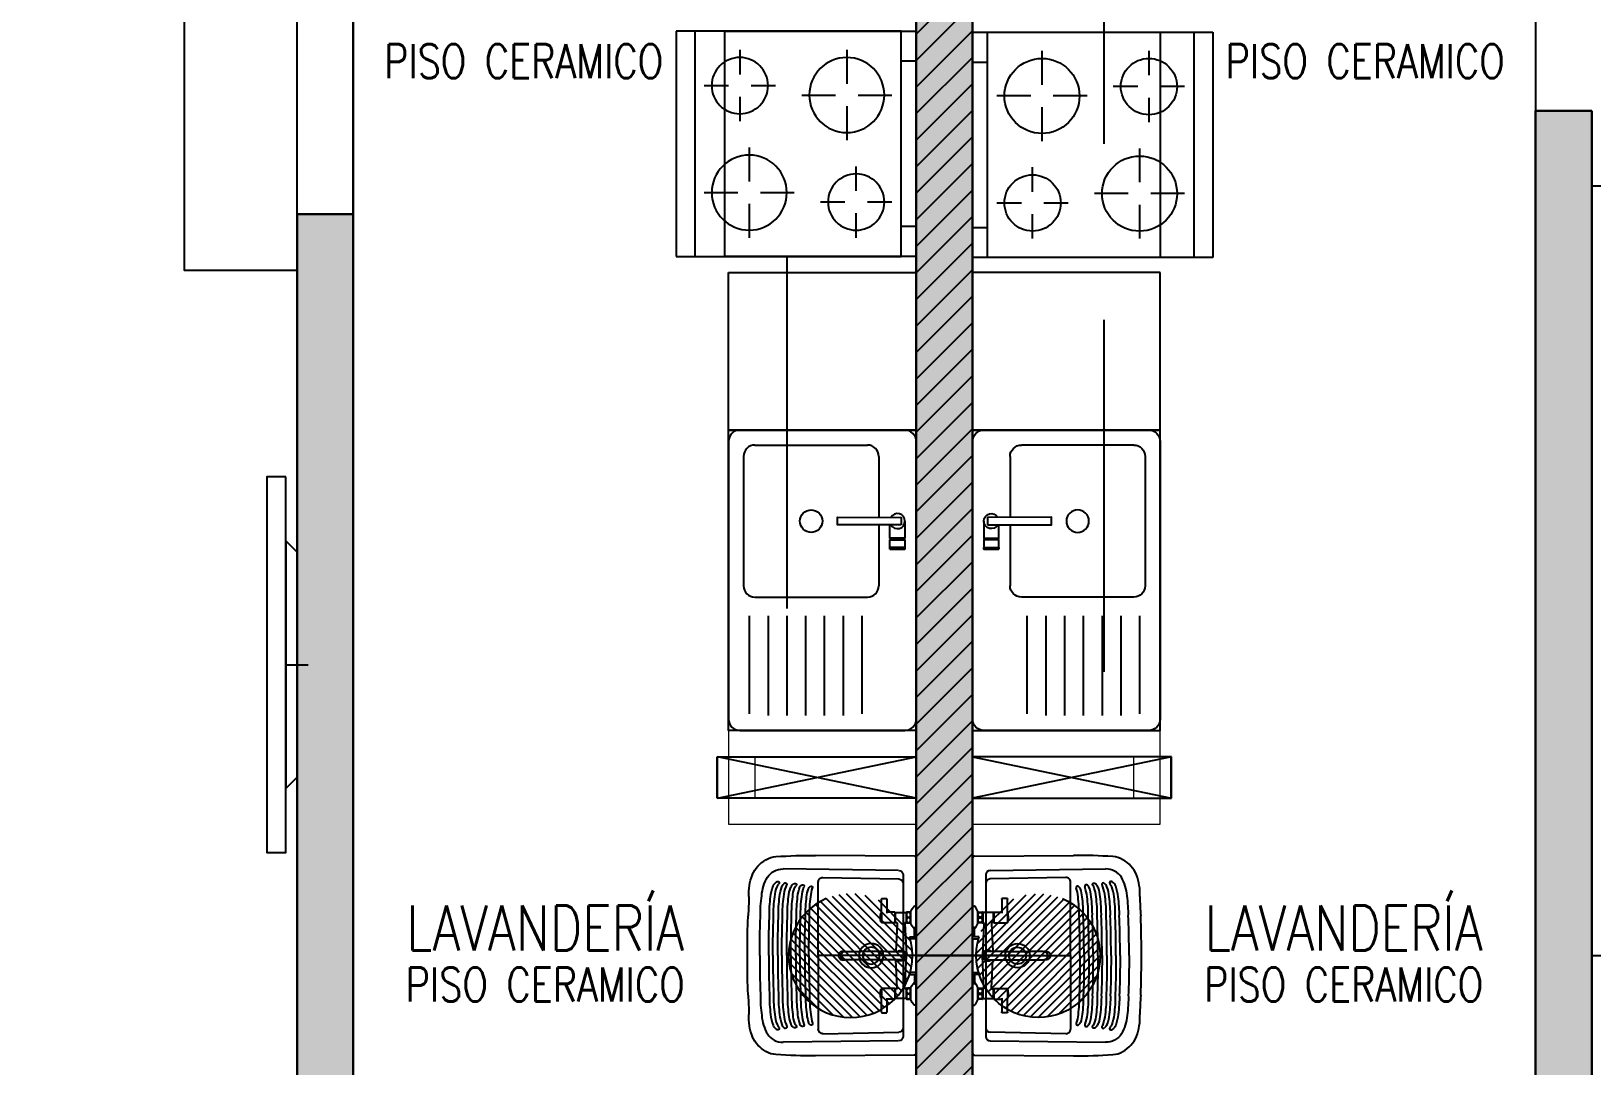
# Model space of a CAD drawing. Header units: millimetres. Extents: x 98 to 155, y -181 to 127.
# Drawn here: x 138.835 to 142.993, y 110.218 to 112.974 of the extents above; entities that cross this region are included whole.
import ezdxf
from ezdxf.enums import TextEntityAlignment as Align

# ---------------------------------------------------------------- set-up
doc = ezdxf.new("R2010")
doc.units = ezdxf.units.MM
doc.header["$LTSCALE"] = 15
doc.set_wipeout_variables(frame=1)
for name, pattern in [('DASHDOT', [1, 0.5, -0.25, 0, -0.25]), ('HIDDEN2', [0.1875, 0.125, -0.0625]), ('X-REF_DP_Arquitectura$0$HIDDEN', [0.375, 0.25, -0.125])]:
    doc.linetypes.add(name, pattern=pattern)
doc.layers.get('0').update_dxf_attribs({"color": 250})
for name, color, linetype, lineweight in [('A-01', 250, 'Continuous', 0), ('A-MURO ALTO', 250, 'Continuous', 20), ('A-MUROS', 252, 'Continuous', 30), ('A_20_Estructuras', 250, 'Continuous', 18)]:
    doc.layers.add(name, color=color, linetype=linetype, lineweight=lineweight)
for name, color, linetype in [('A-HATCH', 250, 'Continuous'), ('A-MOBILIARIO', 250, 'Continuous'), ('A-MURO BAJO', 250, 'Continuous'), ('A-PROYECCIONES INT.', 250, 'HIDDEN2'), ('A-TEXTO-ACABADO PISO', 250, 'Continuous'), ('A_30_Equipamiento', 250, 'Continuous'), ('A_50_TextoAmbiente', 252, 'Continuous'), ('A_50_Vigas', 250, 'X-REF_DP_Arquitectura$0$HIDDEN'), ('A_60_HatchEstructuras', 250, 'Continuous'), ('MURO CF 60', 250, 'Continuous')]:
    doc.layers.add(name, color=color, linetype=linetype)
doc.styles.add('ROMANS', font='romans.shx', dxfattribs={"width": 0.8})

# ---------------------------------------------------------------- blocks, each defined once
blk = doc.blocks.new('ESTRUC_P1')
at = {"layer": 'A_60_HatchEstructuras'}
h = blk.add_hatch(color=256, dxfattribs=at)
h.dxf.hatch_style = 1
h.paths.add_polyline_path([(38.35, -8.6), (40, -8.6), (40, -7.9), (39.85, -7.9), (39.85, -8.4), (38.35, -8.4), (38.35, -7.525), (36.55, -7.525), (36.55, -8.475), (36.7, -8.475), (36.7, -7.725), (38.2, -7.725), (38.2, -13.79), (38.35, -13.79)])
h.paths.add_polyline_path([(36.7, -10.625), (36.55, -10.625), (36.55, -13.85), (36.85, -13.85), (36.85, -13.7), (36.7, -13.7)])
h.paths.add_polyline_path([(40, -10.35), (39.85, -10.35), (39.85, -13.7), (39.7, -13.7), (39.7, -13.85), (40, -13.85)])
at = {"elevation": 0}
for points in [[(37.67, -12.18), (38.2, -12.07)], [(38.2, -12.18), (37.67, -12.07)], [(38.35, -12.07), (38.88, -12.18)], [(38.88, -12.07), (38.35, -12.18)]]:
    blk.add_lwpolyline(points, dxfattribs=at)
at = {"layer": 'A_20_Estructuras'}
for points in [[(38.35, -8.6), (40, -8.6), (40, -7.9), (39.85, -7.9), (39.85, -8.4), (38.35, -8.4), (38.35, -7.525), (36.55, -7.525), (36.55, -8.475), (36.7, -8.475), (36.7, -7.725), (38.2, -7.725), (38.2, -13.79), (38.35, -13.79)], [(40, -10.35), (39.85, -10.35), (39.85, -13.7), (39.7, -13.7), (39.7, -13.85), (40, -13.85)], [(36.7, -10.625), (36.55, -10.625), (36.55, -13.85), (36.85, -13.85), (36.85, -13.7), (36.7, -13.7)]]:
    blk.add_lwpolyline(points, close=True, dxfattribs=at)
at = {"layer": 'A_50_Vigas'}
for points in [[(36.55, -10.625), (36.55, -8.475)], [(36.7, -10.625), (36.7, -8.475)]]:
    blk.add_lwpolyline(points, dxfattribs=at)
at = {"layer": 'A_50_Vigas', "elevation": 0}
for points in [[(38.1995, -12.18), (37.6695, -12.18), (37.6694, -12.07), (38.1994, -12.07)], [(38.2, -12.18), (37.67, -12.18), (37.67, -12.07), (38.2, -12.07)], [(38.3494, -12.18), (38.8794, -12.18), (38.8795, -12.07), (38.3495, -12.07)], [(38.35, -12.18), (38.88, -12.18), (38.88, -12.07), (38.35, -12.07)]]:
    blk.add_lwpolyline(points, dxfattribs=at)
blk = doc.blocks.new('A$C33FC7C8B')
at = {"ltscale": 0.5}
for p, q in [((0.08, 0.64, -0.0001), (0.52, 0.64, 0.0001)), ((0.08, 0.64, -0.0001), (0.08, 0.6, -0.0001)), ((0.52, 0.64, 0.0001), (0.52, 0.6, 0.0001)), ((0, 0, -0.0001), (0, 0.6, -0.0001)), ((0, 0.6, -0.0001), (0.6, 0.6, 0.0001)), ((0.6, 0.6, 0.0001), (0.6, 0, 0.0001)), ((0.145, 0.575, -0.0001), (0.145, 0.51, -0.0001)), ((0.43, 0.485, 0.0001), (0.43, 0.575, 0.0001)), ((0.05, 0.48, -0.0001), (0.115, 0.48, -0.0001)), ((0.175, 0.48, -0.0001), (0.24, 0.48, 0)), ((0.145, 0.45, -0.0001), (0.145, 0.385, -0.0001)), ((0.4, 0.455, 0), (0.31, 0.455, 0)), ((0.43, 0.335, 0.0001), (0.43, 0.425, 0.0001)), ((0.55, 0.455, 0.0001), (0.46, 0.455, 0.0001)), ((0.17, 0.225, -0.0001), (0.17, 0.315, -0.0001)), ((0.455, 0.2, 0.0001), (0.455, 0.265, 0.0001)), ((0.14, 0.195, -0.0001), (0.05, 0.195, -0.0001)), ((0.29, 0.195, 0), (0.2, 0.195, 0)), ((0.425, 0.17, 0.0001), (0.36, 0.17, 0)), ((0.55, 0.17, 0.0001), (0.485, 0.17, 0.0001)), ((0.17, 0.075, -0.0001), (0.17, 0.165, -0.0001)), ((0.455, 0.075, 0.0001), (0.455, 0.14, 0.0001)), ((0.6, 0.05, 0.0001), (0, 0.05, -0.0001)), ((0.6, 0, 0.0001), (0, 0, -0.0001))]:
    blk.add_line(p, q, dxfattribs=at)
for centre, radius in [((0.145, 0.48), 0.075), ((0.43, 0.455), 0.1), ((0.17, 0.195), 0.1), ((0.455, 0.17), 0.075)]:
    blk.add_circle(centre, radius, dxfattribs=at)
blk = doc.blocks.new('*U91')
blk.add_wipeout([(0, 0), (0, -0.0202), (0.17, -0.0202), (0.17, 0)])
blk.add_lwpolyline([(0, 0), (0.17, 0), (0.17, -0.0202), (0, -0.0202)], close=True)
blk = doc.blocks.new('LAV-COC_01')
for p, q in [((0.4, 0.8121, 0), (-0.04, 0.8121, 0)), ((-0.07, 0.0421, 0), (-0.07, 0.7821, 0)), ((0.225, 0.5071, 0), (0.225, 0.7721, 0)), ((0.275, 0.5071, 0), (0.275, 0.7721, 0)), ((0.325, 0.5071, 0), (0.325, 0.7721, 0)), ((0.375, 0.507, 0), (0.375, 0.768, 0)), ((0.43, 0.0421, 0), (0.43, 0.7821, 0)), ((0.03, 0.0821, 0), (0.03, 0.4271, 0)), ((0.36, 0.4571, 0), (0.06, 0.4571, 0)), ((0.39, 0.0821, 0), (0.39, 0.4271, 0)), ((0.36, 0.0521, 0), (0.06, 0.0521, 0)), ((-0.04, 0.0121, 0), (0.4, 0.0121, 0))]:
    blk.add_line(p, q)
at = {"extrusion": (-8.98137e-08, -2.25601e-18, 1)}
for p, q in [((0.075, 0.507, 0), (0.075, 0.768, 0)), ((0.125, 0.5071, 0), (0.125, 0.7721, 0)), ((0.175, 0.5071, 0), (0.175, 0.7721, 0))]:
    blk.add_line(p, q, dxfattribs=at)
at = {"extrusion": (-4.49068e-08, 3.60285e-08, 1), "elevation": 0}
for points in [[(0, 0.3296), (0, 0.3046), (-0.04, 0.3046), (-0.04, 0.3296)], [(0, 0.3296), (-0.04, 0.3296), (-0.04, 0.3246), (0, 0.3246)]]:
    blk.add_lwpolyline(points, close=True, dxfattribs=at)
blk.add_lwpolyline([(-0.04, 0.2546), (-0.04, 0.2996), (0, 0.2996), (0, 0.2646)], dxfattribs=at)
at = {"extrusion": (-4.49068e-08, 3.60285e-08, 1)}
blk.add_arc((-0.02, 0.2546, 0), 0.02, 29.9997, 329.9997, dxfattribs=at)
for centre, start_param, end_param in [((-0.04, 0.7821, 0), -0.785398, 0.785398), ((0.4, 0.7821, 0), -2.356194, -0.785398), ((0.06, 0.4271, 0), -0.785398, 0.785398), ((0.36, 0.4271, 0), -2.356194, -0.785398), ((-0.04, 0.0421, 0), 0.785398, 2.356194), ((0.06, 0.0821, 0), 0.785398, 2.356194), ((0.36, 0.0821, 0), 2.356194, 3.926991), ((0.4, 0.0421, 0), 2.356194, 3.926991)]:
    blk.add_ellipse(centre, major_axis=(-0.0212, 0.0212), ratio=1, start_param=start_param, end_param=end_param)
blk.add_ellipse((0.21, 0.2546, 0), major_axis=(-0.0212, 0.0212), ratio=1)
at = {"layer": 'A-01', "extrusion": (-4.49068e-08, 3.60285e-08, 1), "elevation": 0}
for points in [[(-0.0375, 0.2996), (-0.0375, 0.3046)], [(-0.02, 0.2996), (-0.02, 0.3046)], [(-0.0025, 0.2996), (-0.0025, 0.3046)]]:
    blk.add_lwpolyline(points, dxfattribs=at)
at = {"extrusion": (-4.49068e-08, 3.60285e-08, 1), "rotation": 359.9380941588614}
blk.add_blockref('*U91', (-0.03, 0.2648, 0), dxfattribs=at)
blk = doc.blocks.new('MEZCLADORA-P')
at = {"linetype": 'DASHDOT', "ltscale": 0.07}
blk.add_line((0, 0.2633), (0, -0.2869), dxfattribs=at)
for p, q in [((-0.1318, 0), (-0.0713, 0)), ((-0.0713, 0), (-0.0713, -0.0048)), ((0.0714, 0), (0.1319, 0)), ((0.1319, 0), (0.1319, -0.0048)), ((-0.1318, 0), (-0.1318, -0.0048)), ((-0.1178, -0.0145), (-0.0853, -0.0145)), ((-0.0875, -0.0265), (-0.1157, -0.0265)), ((-0.1141, -0.0265), (-0.1146, -0.027)), ((-0.0886, -0.027), (-0.1146, -0.027)), ((-0.1146, -0.027), (-0.1146, -0.056)), ((-0.0891, -0.0265), (-0.0886, -0.027)), ((-0.0886, -0.027), (-0.0886, -0.0285)), ((-0.0865, -0.0305), (-0.0015, -0.0262)), ((-0.011, -0.0405), (-0.011, -0.0805)), ((0.086, -0.0304), (0.0015, -0.0262)), ((0.011, -0.0805), (0.011, -0.0405)), ((0.0714, 0), (0.0714, -0.0048)), ((0.0854, -0.0145), (0.1179, -0.0145)), ((0.1157, -0.0265), (0.0875, -0.0265)), ((0.0886, -0.0265), (0.0881, -0.027)), ((0.1151, -0.027), (0.0881, -0.027)), ((0.0881, -0.0285), (0.0881, -0.027)), ((0.0926, -0.0379), (0.0926, -0.0379)), ((0.1146, -0.0265), (0.1151, -0.027)), ((0.1151, -0.056), (0.1151, -0.027)), ((-0.1526, -0.078), (-0.1501, -0.078)), ((-0.1526, -0.093), (-0.1526, -0.078)), ((-0.1242, -0.078), (-0.1501, -0.078)), ((-0.1129, -0.078), (-0.1242, -0.078)), ((-0.0876, -0.057), (-0.1156, -0.057)), ((-0.1156, -0.057), (-0.1156, -0.078)), ((-0.1146, -0.056), (-0.0886, -0.056)), ((-0.1141, -0.0565), (-0.1146, -0.056)), ((-0.0891, -0.0565), (-0.1141, -0.0565)), ((-0.0891, -0.0565), (-0.0886, -0.056)), ((-0.0886, -0.0525), (-0.0886, -0.056)), ((-0.0876, -0.057), (-0.0876, -0.093)), ((-0.0865, -0.0505), (-0.011, -0.0543)), ((-0.011, -0.0805), (-0.011, -0.1514)), ((0.086, -0.0506), (0.011, -0.0543)), ((0.011, -0.0805), (0.011, -0.1514)), ((0.1156, -0.057), (0.0876, -0.057)), ((0.0876, -0.057), (0.0876, -0.093)), ((0.0881, -0.056), (0.0881, -0.0525)), ((0.0881, -0.056), (0.1151, -0.056)), ((0.0886, -0.0565), (0.0881, -0.056)), ((0.1146, -0.0565), (0.0886, -0.0565)), ((0.0896, -0.0565), (0.0896, -0.057)), ((0.1242, -0.078), (0.1129, -0.078)), ((0.1136, -0.0565), (0.1136, -0.057)), ((0.1146, -0.0565), (0.1151, -0.056)), ((0.1156, -0.057), (0.1156, -0.078)), ((0.1501, -0.078), (0.1242, -0.078)), ((0.1501, -0.078), (0.1526, -0.078)), ((0.1526, -0.093), (0.1526, -0.078)), ((-0.1501, -0.093), (-0.1526, -0.093)), ((-0.1501, -0.093), (-0.1242, -0.093)), ((-0.1242, -0.093), (-0.1129, -0.093)), ((-0.1137, -0.093), (-0.1137, -0.0932)), ((-0.0876, -0.093), (-0.1129, -0.093)), ((-0.1031, -0.0954), (-0.1001, -0.0954)), ((-0.0895, -0.093), (-0.0895, -0.0932)), ((0.1129, -0.093), (0.0876, -0.093)), ((0.0895, -0.093), (0.0895, -0.0932)), ((0.1001, -0.0954), (0.1031, -0.0954)), ((0.1129, -0.093), (0.1242, -0.093)), ((0.1137, -0.093), (0.1137, -0.0932)), ((0.1242, -0.093), (0.1501, -0.093)), ((0.1526, -0.093), (0.1501, -0.093)), ((-0.011, -0.1514), (-0.011, -0.1885)), ((0.011, -0.1885), (0.011, -0.1514)), ((-0.011, -0.1885), (-0.011, -0.1905)), ((-0.011, -0.1969), (-0.011, -0.1905)), ((0.011, -0.1885), (0.011, -0.1905)), ((0.011, -0.1969), (0.011, -0.1905))]:
    blk.add_line(p, q)
for centre, radius, start, end in [((-0.1303, -0.0048), 0.0015, 180, 228.4626), ((-0.0982, 0.0315), 0.05, 228.4626, 246.8453), ((-0.1083, -0.0205), 0.0095, 140.8333, 144.6655), ((-0.1083, -0.0205), 0.0095, 215.3345, 219.1667), ((-0.0948, -0.0205), 0.0095, 35.3345, 39.1667), ((-0.0948, -0.0205), 0.0095, 320.8333, 324.6655), ((-0.105, 0.0315), 0.05, 293.1547, 311.5374), ((-0.0728, -0.0048), 0.0015, 311.5374, 0), ((0, -0.0405), 0.0143, 320.0451, 219.9549), ((0, -0.0405), 0.0143, 320.5275, 219.4725), ((0, -0.0405), 0.014, 321.7868, 218.2132), ((0, -0.0405), 0.011, 0, 180), ((0.0729, -0.0048), 0.0015, 180, 228.4626), ((0.105, 0.0315), 0.05, 228.4626, 246.8453), ((0.0949, -0.0205), 0.0095, 140.8333, 144.6655), ((0.0949, -0.0205), 0.0095, 215.3345, 219.1667), ((0.1084, -0.0205), 0.0095, 35.3345, 39.1667), ((0.1084, -0.0205), 0.0095, 320.8333, 324.6655), ((0.0982, 0.0315), 0.05, 293.1547, 311.5374), ((0.1304, -0.0048), 0.0015, 311.5374, 0), ((-0.1127, -0.0932), 0.001, 180, 255.7593), ((-0.1031, -0.0554), 0.04, 255.7593, 270), ((-0.1001, -0.0554), 0.04, 270, 284.2407), ((-0.0905, -0.0932), 0.001, 284.2407, 0), ((0.0905, -0.0932), 0.001, 180, 255.7593), ((0.1001, -0.0554), 0.04, 255.7593, 270), ((0.1031, -0.0554), 0.04, 270, 284.2407), ((0.1127, -0.0932), 0.001, 284.2407, 0)]:
    blk.add_arc(centre, radius, start, end)
for centre, major_axis, ratio, start_param, end_param in [((-0.0016, -0.0243), (0.00195, 0.00019), 0.977728, 4.694416, 4.711947), ((0.0016, -0.0243), (0.00197, -0.00016), 0.989596, 4.695691, 4.715329), ((0, -0.1905), (-0.011, 0), 0.927184, 0, 3.141593), ((0, -0.1905), (0.011, 0), 0.927184, 3.141593, 6.283185)]:
    blk.add_ellipse(centre, major_axis=major_axis, ratio=ratio, start_param=start_param, end_param=end_param)
for points, knots in [([(-0.1161, -0.026), (-0.1161, -0.026), (-0.1161, -0.0259), (-0.1161, -0.0257), (-0.1161, -0.0255), (-0.1161, -0.0251), (-0.1161, -0.0248), (-0.1161, -0.0244), (-0.1161, -0.0242), (-0.1161, -0.0237), (-0.1161, -0.0234), (-0.1161, -0.0228), (-0.1161, -0.0223), (-0.1161, -0.0214), (-0.1161, -0.0209), (-0.1161, -0.0201), (-0.1161, -0.0196), (-0.1161, -0.0187), (-0.1161, -0.0182), (-0.1161, -0.0176), (-0.1161, -0.0173), (-0.1161, -0.0168), (-0.1161, -0.0166), (-0.1161, -0.0162), (-0.1161, -0.0159), (-0.1161, -0.0155), (-0.1161, -0.0153), (-0.1161, -0.0151), (-0.1161, -0.015), (-0.1161, -0.015)], [1.912506, 1.912506, 1.912506, 1.912506, 2.09167, 2.09167, 2.270834, 2.270834, 2.409757, 2.409757, 2.503909, 2.503909, 2.59806, 2.59806, 2.741232, 2.741232, 2.868759, 2.868759, 2.996286, 2.996286, 3.139457, 3.139457, 3.233609, 3.233609, 3.32776, 3.32776, 3.466683, 3.466683, 3.645847, 3.645847, 3.825012, 3.825012, 3.825012, 3.825012]), ([(-0.1088, -0.026), (-0.1083, -0.026), (-0.1078, -0.0259), (-0.1067, -0.0257), (-0.1061, -0.0255), (-0.1053, -0.0251), (-0.1049, -0.0248), (-0.1043, -0.0244), (-0.1041, -0.0242), (-0.1036, -0.0237), (-0.1034, -0.0234), (-0.103, -0.0228), (-0.1028, -0.0223), (-0.1026, -0.0214), (-0.1025, -0.0209), (-0.1025, -0.0201), (-0.1026, -0.0196), (-0.1028, -0.0187), (-0.103, -0.0182), (-0.1034, -0.0176), (-0.1036, -0.0173), (-0.1041, -0.0168), (-0.1043, -0.0166), (-0.1049, -0.0162), (-0.1053, -0.0159), (-0.1061, -0.0155), (-0.1067, -0.0153), (-0.1078, -0.0151), (-0.1083, -0.015), (-0.1088, -0.015), (-0.1094, -0.015), (-0.1099, -0.0151), (-0.111, -0.0153), (-0.1116, -0.0155), (-0.1124, -0.0159), (-0.1128, -0.0162), (-0.1134, -0.0166), (-0.1136, -0.0168), (-0.1141, -0.0173), (-0.1143, -0.0176), (-0.1147, -0.0182), (-0.1149, -0.0187), (-0.1151, -0.0196), (-0.1152, -0.0201), (-0.1152, -0.0209), (-0.1151, -0.0214), (-0.1149, -0.0223), (-0.1147, -0.0228), (-0.1143, -0.0234), (-0.1141, -0.0237), (-0.1136, -0.0242), (-0.1134, -0.0244), (-0.1128, -0.0248), (-0.1124, -0.0251), (-0.1116, -0.0255), (-0.111, -0.0257), (-0.1099, -0.0259), (-0.1094, -0.026), (-0.1088, -0.026)], [1.912506, 1.912506, 1.912506, 1.912506, 2.09167, 2.09167, 2.270834, 2.270834, 2.409757, 2.409757, 2.503909, 2.503909, 2.59806, 2.59806, 2.741232, 2.741232, 2.868759, 2.868759, 2.996286, 2.996286, 3.139457, 3.139457, 3.233609, 3.233609, 3.32776, 3.32776, 3.466683, 3.466683, 3.645847, 3.645847, 3.825012, 3.825012, 3.825012, 4.004176, 4.004176, 4.18334, 4.18334, 4.322263, 4.322263, 4.416415, 4.416415, 4.510566, 4.510566, 4.653737, 4.653737, 4.781264, 4.781264, 4.908792, 4.908792, 5.051963, 5.051963, 5.146114, 5.146114, 5.240266, 5.240266, 5.379189, 5.379189, 5.558353, 5.558353, 5.737517, 5.737517, 5.737517, 5.737517]), ([(-0.0944, -0.026), (-0.0938, -0.026), (-0.0933, -0.0259), (-0.0922, -0.0257), (-0.0916, -0.0255), (-0.0908, -0.0251), (-0.0904, -0.0248), (-0.0898, -0.0244), (-0.0896, -0.0242), (-0.0891, -0.0237), (-0.0889, -0.0234), (-0.0885, -0.0228), (-0.0883, -0.0223), (-0.0881, -0.0214), (-0.088, -0.0209), (-0.088, -0.0201), (-0.0881, -0.0196), (-0.0883, -0.0187), (-0.0885, -0.0182), (-0.0889, -0.0176), (-0.0891, -0.0173), (-0.0896, -0.0168), (-0.0898, -0.0166), (-0.0904, -0.0162), (-0.0908, -0.0159), (-0.0916, -0.0155), (-0.0922, -0.0153), (-0.0933, -0.0151), (-0.0938, -0.015), (-0.0944, -0.015), (-0.0949, -0.015), (-0.0954, -0.0151), (-0.0965, -0.0153), (-0.0971, -0.0155), (-0.0979, -0.0159), (-0.0983, -0.0162), (-0.0989, -0.0166), (-0.0991, -0.0168), (-0.0996, -0.0173), (-0.0998, -0.0176), (-0.1002, -0.0182), (-0.1004, -0.0187), (-0.1006, -0.0196), (-0.1007, -0.0201), (-0.1007, -0.0209), (-0.1006, -0.0214), (-0.1004, -0.0223), (-0.1002, -0.0228), (-0.0998, -0.0234), (-0.0996, -0.0237), (-0.0991, -0.0242), (-0.0989, -0.0244), (-0.0983, -0.0248), (-0.0979, -0.0251), (-0.0971, -0.0255), (-0.0965, -0.0257), (-0.0954, -0.0259), (-0.0949, -0.026), (-0.0944, -0.026)], [-1.912506, -1.912506, -1.912506, -1.912506, -1.733342, -1.733342, -1.554177, -1.554177, -1.415254, -1.415254, -1.321103, -1.321103, -1.226951, -1.226951, -1.08378, -1.08378, -0.956253, -0.956253, -0.828726, -0.828726, -0.685555, -0.685555, -0.591403, -0.591403, -0.497251, -0.497251, -0.358328, -0.358328, -0.179164, -0.179164, 0, 0, 0, 0.179164, 0.179164, 0.358328, 0.358328, 0.497251, 0.497251, 0.591403, 0.591403, 0.685555, 0.685555, 0.828726, 0.828726, 0.956253, 0.956253, 1.08378, 1.08378, 1.226951, 1.226951, 1.321103, 1.321103, 1.415254, 1.415254, 1.554177, 1.554177, 1.733342, 1.733342, 1.912506, 1.912506, 1.912506, 1.912506]), ([(-0.0886, -0.0285), (-0.0886, -0.0287), (-0.0886, -0.0289), (-0.0884, -0.0293), (-0.0883, -0.0295), (-0.0881, -0.0299), (-0.0879, -0.03), (-0.0876, -0.0303), (-0.0874, -0.0303), (-0.0869, -0.0305), (-0.0867, -0.0305), (-0.0865, -0.0305)], [0.0014961, 0.0014961, 0.0014961, 0.0014961, 0.0628341, 0.0628341, 0.1278738, 0.1278738, 0.192655, 0.192655, 0.2586819, 0.2586819, 0.3211409, 0.3211409, 0.3211409, 0.3211409]), ([(-0.0871, -0.015), (-0.0871, -0.015), (-0.0871, -0.0151), (-0.0871, -0.0153), (-0.0871, -0.0155), (-0.0871, -0.0159), (-0.0871, -0.0162), (-0.0871, -0.0166), (-0.0871, -0.0168), (-0.0871, -0.0173), (-0.0871, -0.0176), (-0.0871, -0.0182), (-0.0871, -0.0187), (-0.0871, -0.0196), (-0.0871, -0.0201), (-0.0871, -0.0209), (-0.0871, -0.0214), (-0.0871, -0.0223), (-0.0871, -0.0228), (-0.0871, -0.0234), (-0.0871, -0.0237), (-0.0871, -0.0242), (-0.0871, -0.0244), (-0.0871, -0.0248), (-0.0871, -0.0251), (-0.0871, -0.0255), (-0.0871, -0.0257), (-0.0871, -0.0259), (-0.0871, -0.026), (-0.0871, -0.026)], [0, 0, 0, 0, 0.179164, 0.179164, 0.358328, 0.358328, 0.497251, 0.497251, 0.591403, 0.591403, 0.685555, 0.685555, 0.828726, 0.828726, 0.956253, 0.956253, 1.08378, 1.08378, 1.226951, 1.226951, 1.321103, 1.321103, 1.415254, 1.415254, 1.554177, 1.554177, 1.733342, 1.733342, 1.912506, 1.912506, 1.912506, 1.912506]), ([(0.0014, -0.0262), (0.0014, -0.0262), (0.0014, -0.0262), (0.0015, -0.0262), (0.0015, -0.0262), (0.0015, -0.0262)], [0, 0, 0, 0, 0.003858876, 0.003858876, 0.005459734, 0.005459734, 0.005459734, 0.005459734]), ([(0.086, -0.0305), (0.0862, -0.0305), (0.0864, -0.0304), (0.0869, -0.0303), (0.0871, -0.0302), (0.0874, -0.03), (0.0876, -0.0298), (0.0878, -0.0295), (0.0879, -0.0293), (0.0881, -0.0289), (0.0881, -0.0287), (0.0881, -0.0285)], [0.0009309, 0.0009309, 0.0009309, 0.0009309, 0.0631461, 0.0631461, 0.1284888, 0.1284888, 0.1937028, 0.1937028, 0.260157, 0.260157, 0.3196739, 0.3196739, 0.3196739, 0.3196739]), ([(0.0871, -0.026), (0.0871, -0.026), (0.0871, -0.0259), (0.0871, -0.0257), (0.0871, -0.0255), (0.0871, -0.0251), (0.0871, -0.0248), (0.0871, -0.0244), (0.0871, -0.0242), (0.0871, -0.0237), (0.0871, -0.0234), (0.0871, -0.0228), (0.0871, -0.0223), (0.0871, -0.0214), (0.0871, -0.0209), (0.0871, -0.0201), (0.0871, -0.0196), (0.0871, -0.0187), (0.0871, -0.0182), (0.0871, -0.0176), (0.0871, -0.0173), (0.0871, -0.0168), (0.0871, -0.0166), (0.0871, -0.0162), (0.0871, -0.0159), (0.0871, -0.0155), (0.0871, -0.0153), (0.0871, -0.0151), (0.0871, -0.015), (0.0871, -0.015)], [1.912506, 1.912506, 1.912506, 1.912506, 2.09167, 2.09167, 2.270834, 2.270834, 2.409757, 2.409757, 2.503909, 2.503909, 2.59806, 2.59806, 2.741232, 2.741232, 2.868759, 2.868759, 2.996286, 2.996286, 3.139457, 3.139457, 3.233609, 3.233609, 3.32776, 3.32776, 3.466683, 3.466683, 3.645847, 3.645847, 3.825012, 3.825012, 3.825012, 3.825012]), ([(0.0944, -0.026), (0.0949, -0.026), (0.0954, -0.0259), (0.0965, -0.0257), (0.0971, -0.0255), (0.0979, -0.0251), (0.0983, -0.0248), (0.0989, -0.0244), (0.0991, -0.0242), (0.0996, -0.0237), (0.0998, -0.0234), (0.1002, -0.0228), (0.1004, -0.0223), (0.1006, -0.0214), (0.1007, -0.0209), (0.1007, -0.0201), (0.1006, -0.0196), (0.1004, -0.0187), (0.1002, -0.0182), (0.0998, -0.0176), (0.0996, -0.0173), (0.0991, -0.0168), (0.0989, -0.0166), (0.0983, -0.0162), (0.0979, -0.0159), (0.0971, -0.0155), (0.0965, -0.0153), (0.0954, -0.0151), (0.0949, -0.015), (0.0944, -0.015), (0.0938, -0.015), (0.0933, -0.0151), (0.0922, -0.0153), (0.0916, -0.0155), (0.0908, -0.0159), (0.0904, -0.0162), (0.0898, -0.0166), (0.0896, -0.0168), (0.0891, -0.0173), (0.0889, -0.0176), (0.0885, -0.0182), (0.0883, -0.0187), (0.0881, -0.0196), (0.088, -0.0201), (0.088, -0.0209), (0.0881, -0.0214), (0.0883, -0.0223), (0.0885, -0.0228), (0.0889, -0.0234), (0.0891, -0.0237), (0.0896, -0.0242), (0.0898, -0.0244), (0.0904, -0.0248), (0.0908, -0.0251), (0.0916, -0.0255), (0.0922, -0.0257), (0.0933, -0.0259), (0.0938, -0.026), (0.0944, -0.026)], [1.912506, 1.912506, 1.912506, 1.912506, 2.09167, 2.09167, 2.270834, 2.270834, 2.409757, 2.409757, 2.503909, 2.503909, 2.59806, 2.59806, 2.741232, 2.741232, 2.868759, 2.868759, 2.996286, 2.996286, 3.139457, 3.139457, 3.233609, 3.233609, 3.32776, 3.32776, 3.466683, 3.466683, 3.645847, 3.645847, 3.825012, 3.825012, 3.825012, 4.004176, 4.004176, 4.18334, 4.18334, 4.322263, 4.322263, 4.416415, 4.416415, 4.510566, 4.510566, 4.653737, 4.653737, 4.781264, 4.781264, 4.908792, 4.908792, 5.051963, 5.051963, 5.146114, 5.146114, 5.240266, 5.240266, 5.379189, 5.379189, 5.558353, 5.558353, 5.737517, 5.737517, 5.737517, 5.737517]), ([(0.1088, -0.026), (0.1094, -0.026), (0.1099, -0.0259), (0.111, -0.0257), (0.1116, -0.0255), (0.1124, -0.0251), (0.1128, -0.0248), (0.1134, -0.0244), (0.1136, -0.0242), (0.1141, -0.0237), (0.1143, -0.0234), (0.1147, -0.0228), (0.1149, -0.0223), (0.1151, -0.0214), (0.1152, -0.0209), (0.1152, -0.0201), (0.1151, -0.0196), (0.1149, -0.0187), (0.1147, -0.0182), (0.1143, -0.0176), (0.1141, -0.0173), (0.1136, -0.0168), (0.1134, -0.0166), (0.1128, -0.0162), (0.1124, -0.0159), (0.1116, -0.0155), (0.111, -0.0153), (0.1099, -0.0151), (0.1094, -0.015), (0.1088, -0.015), (0.1083, -0.015), (0.1078, -0.0151), (0.1067, -0.0153), (0.1061, -0.0155), (0.1053, -0.0159), (0.1049, -0.0162), (0.1043, -0.0166), (0.1041, -0.0168), (0.1036, -0.0173), (0.1034, -0.0176), (0.103, -0.0182), (0.1028, -0.0187), (0.1026, -0.0196), (0.1025, -0.0201), (0.1025, -0.0209), (0.1026, -0.0214), (0.1028, -0.0223), (0.103, -0.0228), (0.1034, -0.0234), (0.1036, -0.0237), (0.1041, -0.0242), (0.1043, -0.0244), (0.1049, -0.0248), (0.1053, -0.0251), (0.1061, -0.0255), (0.1067, -0.0257), (0.1078, -0.0259), (0.1083, -0.026), (0.1088, -0.026)], [-1.912506, -1.912506, -1.912506, -1.912506, -1.733342, -1.733342, -1.554177, -1.554177, -1.415254, -1.415254, -1.321103, -1.321103, -1.226951, -1.226951, -1.08378, -1.08378, -0.956253, -0.956253, -0.828726, -0.828726, -0.685555, -0.685555, -0.591403, -0.591403, -0.497251, -0.497251, -0.358328, -0.358328, -0.179164, -0.179164, 0, 0, 0, 0.179164, 0.179164, 0.358328, 0.358328, 0.497251, 0.497251, 0.591403, 0.591403, 0.685555, 0.685555, 0.828726, 0.828726, 0.956253, 0.956253, 1.08378, 1.08378, 1.226951, 1.226951, 1.321103, 1.321103, 1.415254, 1.415254, 1.554177, 1.554177, 1.733342, 1.733342, 1.912506, 1.912506, 1.912506, 1.912506]), ([(0.1161, -0.015), (0.1161, -0.015), (0.1161, -0.0151), (0.1161, -0.0153), (0.1161, -0.0155), (0.1161, -0.0159), (0.1161, -0.0162), (0.1161, -0.0166), (0.1161, -0.0168), (0.1161, -0.0173), (0.1161, -0.0176), (0.1161, -0.0182), (0.1161, -0.0187), (0.1161, -0.0196), (0.1161, -0.0201), (0.1161, -0.0209), (0.1161, -0.0214), (0.1161, -0.0223), (0.1161, -0.0228), (0.1161, -0.0234), (0.1161, -0.0237), (0.1161, -0.0242), (0.1161, -0.0244), (0.1161, -0.0248), (0.1161, -0.0251), (0.1161, -0.0255), (0.1161, -0.0257), (0.1161, -0.0259), (0.1161, -0.026), (0.1161, -0.026)], [0, 0, 0, 0, 0.179164, 0.179164, 0.358328, 0.358328, 0.497251, 0.497251, 0.591403, 0.591403, 0.685555, 0.685555, 0.828726, 0.828726, 0.956253, 0.956253, 1.08378, 1.08378, 1.226951, 1.226951, 1.321103, 1.321103, 1.415254, 1.415254, 1.554177, 1.554177, 1.733342, 1.733342, 1.912506, 1.912506, 1.912506, 1.912506]), ([(-0.0865, -0.0505), (-0.0867, -0.0505), (-0.0869, -0.0505), (-0.0873, -0.0507), (-0.0875, -0.0507), (-0.0879, -0.051), (-0.0881, -0.0511), (-0.0883, -0.0515), (-0.0884, -0.0517), (-0.0886, -0.0521), (-0.0886, -0.0523), (-0.0886, -0.0525)], [0, 0, 0, 0, 0.0632739, 0.0632739, 0.1284986, 0.1284986, 0.1931331, 0.1931331, 0.2588948, 0.2588948, 0.322347, 0.322347, 0.322347, 0.322347]), ([(0.0881, -0.0525), (0.0881, -0.0523), (0.0881, -0.0521), (0.0879, -0.0517), (0.0878, -0.0515), (0.0876, -0.0512), (0.0874, -0.051), (0.0871, -0.0508), (0.0869, -0.0507), (0.0864, -0.0506), (0.0862, -0.0505), (0.086, -0.0505)], [0.0009616, 0.0009616, 0.0009616, 0.0009616, 0.0627142, 0.0627142, 0.1276947, 0.1276947, 0.1924362, 0.1924362, 0.2584085, 0.2584085, 0.3218037, 0.3218037, 0.3218037, 0.3218037]), ([(0.011, -0.1969), (0.011, -0.198), (0.0108, -0.199), (0.0101, -0.2011), (0.0095, -0.2021), (0.0082, -0.2038), (0.0073, -0.2046), (0.0054, -0.2059), (0.0043, -0.2064), (0.0021, -0.207), (0.0009, -0.2072), (-0.0015, -0.2071), (-0.0026, -0.2069), (-0.0048, -0.2062), (-0.0059, -0.2056), (-0.0077, -0.2042), (-0.0085, -0.2034), (-0.0098, -0.2016), (-0.0103, -0.2006), (-0.0109, -0.1987), (-0.011, -0.1978), (-0.011, -0.1969)], [4.328417, 4.328417, 4.328417, 4.328417, 4.64395, 4.64395, 4.960575, 4.960575, 5.279717, 5.279717, 5.601363, 5.601363, 5.924602, 5.924602, 6.248311, 6.248311, 6.571371, 6.571371, 6.892655, 6.892655, 7.211325, 7.211325, 7.470009, 7.470009, 7.470009, 7.470009])]:
    blk.add_open_spline(points, degree=3, knots=knots)
for points in [[(-0.093, -0.0371), (-0.093, -0.0371), (-0.093, -0.0371), (-0.093, -0.0371)], [(-0.0015, -0.0262), (-0.0015, -0.0262), (-0.0015, -0.0262), (-0.0015, -0.0262)], [(-0.0015, -0.0262), (-0.0015, -0.0262), (-0.0014, -0.0262), (-0.0014, -0.0262)], [(0.0015, -0.0262), (0.0015, -0.0262), (0.0015, -0.0262), (0.0015, -0.0262)], [(-0.0886, -0.0525), (-0.0886, -0.0525), (-0.0886, -0.0525), (-0.0886, -0.0525)], [(-0.0865, -0.0505), (-0.0865, -0.0505), (-0.0865, -0.0505), (-0.0865, -0.0505)], [(0.0881, -0.0525), (0.0881, -0.0525), (0.0881, -0.0525), (0.0881, -0.0525)]]:
    blk.add_open_spline(points, degree=3)
blk = doc.blocks.new('LAV-AMAZ-LAV_01')
blk.add_wipeout([(0.26, 0), (0.2622, -0.0005), (0.2636, -0.0015), (0.2646, -0.0029), (0.265, -0.005), (0.2669, -0.2686), (0.2669, -0.2806), (0.2668, -0.3016), (0.2663, -0.3212), (0.2658, -0.3369), (0.2649, -0.3544), (0.2637, -0.3738), (0.2622, -0.3835), (0.2599, -0.3912), (0.256, -0.3998), (0.2526, -0.4053), (0.248, -0.4118), (0.2384, -0.4219), (0.2336, -0.426), (0.2274, -0.4303), (0.2218, -0.4337), (0.2153, -0.4368), (0.2095, -0.4389), (0.2006, -0.4416), (0.191, -0.4437), (0.1829, -0.445), (0.1696, -0.4461), (0.165, -0.4462), (0.1572, -0.4459), (0.1314, -0.4466), (0.1057, -0.4481), (0.0834, -0.4489), (0.0611, -0.4495), (0.0413, -0.4498), (0.0031, -0.45), (-0.0305, -0.4499), (-0.0611, -0.4495), (-0.0834, -0.4489), (-0.1057, -0.4481), (-0.1314, -0.4466), (-0.1572, -0.4459), (-0.165, -0.4462), (-0.1772, -0.4456), (-0.1867, -0.4445), (-0.1955, -0.4428), (-0.2037, -0.4407), (-0.2104, -0.4386), (-0.2153, -0.4368), (-0.223, -0.433), (-0.231, -0.4279), (-0.2384, -0.4219), (-0.245, -0.4153), (-0.2509, -0.4079), (-0.2556, -0.4005), (-0.2593, -0.3928), (-0.2612, -0.3876), (-0.2627, -0.3815), (-0.2637, -0.3738), (-0.2647, -0.3576), (-0.2655, -0.3419), (-0.2661, -0.3284), (-0.2663, -0.3212), (-0.2667, -0.3081), (-0.2669, -0.2902), (-0.2669, -0.2686), (-0.2665, -0.2127), (-0.266, -0.1368), (-0.265, -0.005), (-0.2647, -0.0032), (-0.2636, -0.0015), (-0.2621, -0.0004), (-0.26, 0)])
for p, q in [((0.26, 0), (-0.26, 0)), ((-0.265, -0.005), (-0.2669, -0.2686)), ((0.2151, -0.035), (-0.2151, -0.035)), ((0.265, -0.005), (0.2669, -0.2686)), ((-0.2271, -0.0469), (-0.2308, -0.3547)), ((-0.208, -0.2488), (-0.2042, -0.0468)), ((0.208, -0.2488), (0.2042, -0.0468)), ((0.2271, -0.0469), (0.2308, -0.3547)), ((0, -0.261), (-0.196, -0.261)), ((0, -0.261), (0.196, -0.261))]:
    blk.add_line(p, q)
for points in [[(-0.0001, -0.286, -0.004924), (-0.06, -0.2855, -0.005443), (-0.1041, -0.2841, -0.041272), (-0.157, -0.281, -0.059773), (-0.1802, -0.2762, -0.37117)], [(-0.0001, -0.297, -0.004924), (-0.06, -0.2965, -0.005443), (-0.1041, -0.2951, -0.041272), (-0.157, -0.292, -0.045554), (-0.1778, -0.2875)], [(0.0001, -0.286, 0.004924), (0.06, -0.2855, 0.005443), (0.1041, -0.2841, 0.041272), (0.157, -0.281, 0.059773), (0.1802, -0.2762, 0.37117)], [(0.0001, -0.297, 0.004924), (0.06, -0.2965, 0.005443), (0.1041, -0.2951, 0.041272), (0.157, -0.292, 0.045554), (0.1778, -0.2875)], [(-0.0001, -0.334, -0.004924), (-0.06, -0.3335, -0.005443), (-0.1041, -0.3321, -0.041272), (-0.157, -0.329, -0.078711), (-0.1799, -0.3243, -0.062731), (-0.1859, -0.3211, -0.37117)], [(-0.0001, -0.345, -0.004924), (-0.06, -0.3445, -0.005443), (-0.1041, -0.3431, -0.041272), (-0.157, -0.34, -0.078711), (-0.1799, -0.3353, -0.054156), (-0.1851, -0.3326, -0.37117)], [(-0.0001, -0.321, -0.004924), (-0.06, -0.3205, -0.005443), (-0.1041, -0.3191, -0.041272), (-0.157, -0.316, -0.068069), (-0.1833, -0.3101, -0.158546)], [(-0.0001, -0.31, -0.004924), (-0.06, -0.3095, -0.005443), (-0.1041, -0.3081, -0.041272), (-0.157, -0.305, -0.066903), (-0.1829, -0.2992, -0.004021)], [(0.0001, -0.31, 0.004924), (0.06, -0.3095, 0.005443), (0.1041, -0.3081, 0.041272), (0.157, -0.305, 0.066903), (0.1829, -0.2992, 0.004021)], [(0.0001, -0.321, 0.004924), (0.06, -0.3205, 0.005443), (0.1041, -0.3191, 0.041272), (0.157, -0.316, 0.068069), (0.1833, -0.3101, 0.158546)], [(0.0001, -0.334, 0.004924), (0.06, -0.3335, 0.005443), (0.1041, -0.3321, 0.041272), (0.157, -0.329, 0.078711), (0.1799, -0.3243, 0.062731), (0.1859, -0.3211, 0.37117)], [(0.0001, -0.345, 0.004924), (0.06, -0.3445, 0.005443), (0.1041, -0.3431, 0.041272), (0.157, -0.34, 0.078711), (0.1799, -0.3353, 0.054156), (0.1851, -0.3326, 0.37117)], [(0, -0.417, -0.004925), (-0.0604, -0.4165, -0.00535), (-0.1043, -0.4151, -0.04023), (-0.1597, -0.4119, -0.10491), (-0.2087, -0.3967, -0.253945), (-0.2308, -0.3547, -0.253945)], [(-0.0001, -0.393, -0.004924), (-0.06, -0.3925, -0.005443), (-0.1041, -0.3911, -0.041272), (-0.157, -0.388, -0.064512), (-0.1851, -0.3816, -0.157603), (-0.1966, -0.3724)], [(-0.0001, -0.369, -0.004924), (-0.06, -0.3685, -0.005443), (-0.1041, -0.3671, -0.041272), (-0.157, -0.364, -0.068174), (-0.1834, -0.358, -0.157546), (-0.1925, -0.3517, -0.375783)], [(-0.0001, -0.382, -0.004924), (-0.06, -0.3815, -0.005443), (-0.1041, -0.3801, -0.041272), (-0.157, -0.377, -0.068174), (-0.1834, -0.371, -0.088848), (-0.1902, -0.3667, -0.37117)], [(-0.0001, -0.358, -0.004924), (-0.06, -0.3575, -0.005443), (-0.1041, -0.3561, -0.041272), (-0.157, -0.353, -0.068174), (-0.1834, -0.347, -0.012686), (-0.1882, -0.3447)], [(0, -0.417, 0.004925), (0.0604, -0.4165, 0.00535), (0.1043, -0.4151, 0.04023), (0.1597, -0.4119, 0.10491), (0.2087, -0.3967, 0.253945), (0.2308, -0.3547, 0.253945)], [(0.0001, -0.358, 0.004924), (0.06, -0.3575, 0.005443), (0.1041, -0.3561, 0.041272), (0.157, -0.353, 0.068174), (0.1834, -0.347, 0.012686), (0.1882, -0.3447)], [(0.0001, -0.369, 0.004924), (0.06, -0.3685, 0.005443), (0.1041, -0.3671, 0.041272), (0.157, -0.364, 0.068174), (0.1834, -0.358, 0.157546), (0.1925, -0.3517, 0.375783)], [(0.0001, -0.382, 0.004924), (0.06, -0.3815, 0.005443), (0.1041, -0.3801, 0.041272), (0.157, -0.377, 0.068174), (0.1834, -0.371, 0.088848), (0.1902, -0.3667, 0.37117)], [(0.0001, -0.393, 0.004924), (0.06, -0.3925, 0.005443), (0.1041, -0.3911, 0.041272), (0.157, -0.388, 0.064512), (0.1851, -0.3816, 0.157603), (0.1966, -0.3724)], [(-0.0611, -0.4495, 0.004927), (0, -0.45, 0.004927), (0.0611, -0.4495, 0.004927)]]:
    blk.add_lwpolyline(points, format="xyb")
for radius in [0.0325, 0.0225]:
    blk.add_circle((0, -0.12), radius)
for centre, radius, start, end in [((-0.26, -0.005), 0.005, 90, 179.5983), ((0.26, -0.005), 0.005, 0.4017, 90), ((-0.2151, -0.047), 0.012, 90, 179.3199), ((-0.1922, -0.047), 0.012, 90, 178.9249), ((0.1922, -0.047), 0.012, 1.0751, 90), ((0.2151, -0.047), 0.012, 0.6801, 90), ((-0.196, -0.249), 0.012, 178.9249, 270), ((0.196, -0.249), 0.012, 270, 1.0751), ((1.0777, -0.2806), 1.3446, 179.4878, 183.9734), ((-0.1812, -0.2801), 0.00402, 67.2152, 203.9492), ((-0.1728, -0.2741), 0.0143, 212.1454, 249.2708), ((0.1728, -0.2741), 0.0143, 290.7292, 327.8546), ((0.1812, -0.2801), 0.00402, 336.0508, 112.7848), ((-1.0777, -0.2806), 1.3446, 356.0266, 0.5122), ((-0.1843, -0.3232), 0.00817, 170.8884, 211.776), ((-0.189, -0.3225), 0.00344, 23.6624, 170.8884), ((-0.1807, -0.321), 0.0124, 211.776, 249.2633), ((-0.1848, -0.3029), 0.00409, 62.4907, 198.722), ((-0.1792, -0.3009), 0.01, 198.722, 245.4682), ((0.1848, -0.3029), 0.00409, 341.278, 117.5093), ((0.1792, -0.3009), 0.01, 294.5318, 341.278), ((0.1807, -0.321), 0.0124, 290.7367, 328.224), ((0.189, -0.3225), 0.00344, 9.1116, 156.3376), ((0.1843, -0.3232), 0.00817, 328.224, 9.1116), ((-0.2016, -0.3694), 0.0623, 183.9734, 209.8873), ((-0.1935, -0.3694), 0.00427, 39.8792, 224.315), ((-0.1898, -0.3485), 0.00418, 67.1844, 229.4438), ((0.1898, -0.3485), 0.00418, 310.5562, 112.8156), ((0.1935, -0.3694), 0.00427, 315.685, 140.1208), ((0.2016, -0.3694), 0.0623, 330.1127, 356.0266), ((-0.1812, -0.3586), 0.0853, 209.3798, 246.4528), ((0.1812, -0.3586), 0.0853, 293.5472, 330.6202), ((-0.165, -0.3061), 0.14, 248.9414, 273.2067), ((-0.1653, -1.2669), 0.821, 85.8335, 89.4318), ((-0.0188, 1.6329), 2.0828, 267.6113, 268.8381), ((0.0188, 1.6329), 2.0828, 271.1619, 272.3887), ((0.1653, -1.2669), 0.821, 90.5682, 94.1665), ((0.165, -0.3061), 0.14, 266.7933, 291.0586)]:
    blk.add_arc(centre, radius, start, end)
blk.add_blockref('MEZCLADORA-P', (0, 0))
blk = doc.blocks.new('TERMA')
at = {"layer": 'A-HATCH', "linetype": 'HIDDEN2', "ltscale": 0.3}
h = blk.add_hatch(dxfattribs=at)
h.set_pattern_fill('ANSI31', color=256, scale=0.005)
h.set_pattern_definition([(45, (-212.033513, -158.478632), (-0.01122532015, 0.01122532015), [])])
edge = h.paths.add_edge_path()
edge.add_arc((-0.175, 0), 0.165, 0, 360)
at = {"linetype": 'Continuous', "ltscale": 0.3}
blk.add_line((0, 0.045), (0, -0.045), dxfattribs=at)
for points in [[(-0.0178, 0.05), (-0.005, 0.05), (-0.005, 0.075), (0, 0.075), (0, 0.045), (-0.0163, 0.045)], [(-0.0178, -0.05), (-0.005, -0.05), (-0.005, -0.075), (0, -0.075), (0, -0.045), (-0.0163, -0.045)]]:
    blk.add_lwpolyline(points, close=True, dxfattribs=at)
at = {"linetype": 'HIDDEN2', "ltscale": 0.3}
blk.add_circle((-0.175, 0), 0.165, dxfattribs=at)
blk = doc.blocks.new('SOFA SEC')
for p, q in [((0, 0.65), (0.1, 0.65)), ((0.1, 0.65), (0.1, 0.1)), ((0.5, 0.65), (0.1, 0.65)), ((0.75, 0.65), (0.75, 0.1)), ((1.4, 0.65), (1.4, 0.1)), ((0.1, 0.1), (2.05, 0.1))]:
    blk.add_line(p, q)
blk.add_lwpolyline([(0.5, 1.55), (0.5, 0.65), (2.05, 0.65), (2.05, 0), (0, 0), (0, 1.55)], close=True)
blk = doc.blocks.new('A$C4BFA03A9')
for points in [[(0.06, -0.5), (0.11, -0.5), (0.11, 0.5), (0.06, 0.5)], [(0.03, -0.3), (0.06, -0.33), (0.06, 0.33), (0.03, 0.3)]]:
    blk.add_lwpolyline(points, close=True)
at = {"layer": 'A-PROYECCIONES INT.', "ltscale": 0.15}
blk.add_line((0.06, 0), (0, 0), dxfattribs=at)

msp = doc.modelspace()

# ---------------------------------------------------------------- hatches: boundary and pattern name
at = {"layer": 'A-HATCH'}
h = msp.add_hatch(dxfattribs=at)
h.set_pattern_fill('_USER', color=256, scale=0.45, angle=0.0019, double=1, pattern_type=0)
h.set_pattern_definition([(0.0018682055, (8040061.8799, 1567677.76186), (-1.4672852e-05, 0.44999999976), []), (90.0018682055, (8040061.8799, 1567677.76186), (-0.44999999976, -1.4672852e-05), [])])
h.paths.add_polyline_path([(141.3431, 109.2616), (141.3397, 106.46), (151.5396, 106.4598), (151.5435, 112.0616), (150.343, 112.0589), (150.3433, 109.2589), (145.6932, 109.2602), (145.6932, 110.3616), (142.9932, 110.3616), (142.9932, 109.2616)])

# ---------------------------------------------------------------- linework, layer by layer
at = {"layer": 'A-MURO ALTO'}
for p, q in [((141.1932, 111.0416), (140.7632, 111.0416)), ((140.7632, 111.0416), (140.7632, 110.9316)), ((141.7732, 111.0416), (141.3432, 111.0416)), ((141.7732, 110.9316), (141.7732, 111.0416)), ((140.7632, 110.9316), (141.1932, 110.9316)), ((141.3432, 110.9316), (141.7732, 110.9316)), ((140.6932, 110.8616), (141.1932, 110.8616)), ((141.3432, 110.8616), (141.8432, 110.8616))]:
    msp.add_line(p, q, dxfattribs=at)
at = {"layer": 'A-MURO BAJO'}
msp.add_line((142.8432, 113.6115), (142.8432, 112.7616), dxfattribs=at)
at = {"layer": 'A-MURO BAJO', "elevation": 0}
msp.add_lwpolyline([(139.5432, 112.3366), (139.2432, 112.3366), (139.2432, 113.7366), (139.6932, 113.7366), (139.6932, 112.4866), (139.5432, 112.4866), (139.5432, 112.3866)], dxfattribs=at)
at = {"layer": 'A-MUROS'}
for p, q in [((142.8432, 112.7616), (142.8432, 109.7116)), ((142.8432, 112.7616), (142.9932, 112.7616)), ((142.9932, 112.7616), (142.9932, 109.2616)), ((139.5432, 112.4866), (139.5432, 109.2616)), ((139.6932, 112.4866), (139.5432, 112.4866)), ((139.6932, 109.7116), (139.6932, 112.4866))]:
    msp.add_line(p, q, dxfattribs=at)
at = {"layer": 'A-PROYECCIONES INT.', "ltscale": 0.5}
msp.add_line((140.8482, 112.3741), (140.8482, 111.1116), dxfattribs=at)
for points in [[(140.6832, 112.3741), (140.6832, 112.9741), (141.1932, 112.9741), (141.1932, 112.3741)], [(141.3432, 112.3716), (141.3432, 112.9716), (141.8432, 112.9716), (141.8432, 112.3716)]]:
    msp.add_lwpolyline(points, close=True, dxfattribs=at)

# ---------------------------------------------------------------- block references
msp.add_blockref('ESTRUC_P1', (102.9932, 123.1113))
at = {"layer": 'A-MOBILIARIO', "xscale": -1, "rotation": 270.0004328521019}
msp.add_blockref('SOFA SEC', (142.9932, 110.5116, 0), dxfattribs=at)
at = {"layer": 'A-MOBILIARIO', "rotation": 180}
msp.add_blockref('A$C4BFA03A9', (139.5732, 111.2866, 0), dxfattribs=at)
at = {"layer": 'A-PROYECCIONES INT.', "ltscale": 0.5, "extrusion": (-4.40218e-06, 0.000440452, 1), "xscale": -1, "rotation": 270.0000025171228}
msp.add_blockref('A$C33FC7C8B', (140.5532, 112.3741, 0.049), dxfattribs=at)
at = {"layer": 'A-PROYECCIONES INT.', "ltscale": 0.5, "extrusion": (-4.40218e-06, -0.000440452, -1), "xscale": -1, "zscale": -1, "rotation": 270.0000025171228}
msp.add_blockref('A$C33FC7C8B', (-141.9832, 112.3716, -0.0502), dxfattribs=at)

# ---------------------------------------------------------------- texts
at = {"layer": 'A-TEXTO-ACABADO PISO', "char_height": 0.09, "attachment_point": 2, "rotation": 360, "style": 'ROMANS'}
for insert in [(140.147, 112.9394), (142.3894, 112.9394), (140.2045, 110.4796), (142.3319, 110.4796)]:
    msp.add_mtext_dynamic_manual_height_columns('PISO CERAMICO', width=1.20225, gutter_width=12.5, heights=[0], dxfattribs=dict(at, insert=insert))
at = {"layer": 'A_50_TextoAmbiente', "style": 'ROMANS', "width": 0.8}
for p in [(140.2045, 110.5249, 0), (142.332, 110.5249, 0)]:
    msp.add_text('LAVANDERÍA', height=0.12, dxfattribs=at).set_placement(p, align=Align.CENTER)

# ---------------------------------------------------------------- next in the draw order: block references
at = {"layer": 'A_30_Equipamiento', "extrusion": (4.49068e-08, -3.60285e-08, -1), "xscale": -1, "zscale": -1, "rotation": 180}
msp.add_blockref('LAV-COC_01', (-141.1232, 111.9237, 0), dxfattribs=at)
at = {"layer": 'A_30_Equipamiento', "extrusion": (-4.49068e-08, -3.60285e-08, -1), "zscale": -1.000000000000004, "rotation": 180}
msp.add_blockref('LAV-COC_01', (-141.4132, 111.9237, 0), dxfattribs=at)
at = {"layer": 'A_30_Equipamiento', "extrusion": (4.4911e-08, -3.60233e-08, -1), "xscale": -1, "zscale": -1, "rotation": 270.0001528865668}
msp.add_blockref('LAV-AMAZ-LAV_01', (-141.3432, 110.5116, 0), dxfattribs=at)

# ---------------------------------------------------------------- next in the draw order: linework, layer by layer
at = {"layer": 'A-MURO ALTO'}
for p, q in [((141.1932, 111.1116), (140.6932, 111.1116)), ((140.6932, 111.1116), (140.6932, 110.8616)), ((141.8432, 111.1116), (141.3432, 111.1116)), ((141.8432, 110.8616), (141.8432, 111.1116))]:
    msp.add_line(p, q, dxfattribs=at)
at = {"layer": 'A-MURO BAJO'}
for points in [[(140.6932, 111.9116), (141.1932, 111.9116), (141.1932, 111.1116), (140.6932, 111.1116)], [(141.8432, 111.9116), (141.3432, 111.9116), (141.3432, 111.1116), (141.8432, 111.1116)]]:
    msp.add_lwpolyline(points, close=True, dxfattribs=at)
at = {"layer": 'A-MUROS'}
msp.add_line((141.3432, 109.3216), (141.3432, 114.5116), dxfattribs=at)
at = {"layer": 'A-PROYECCIONES INT.', "ltscale": 0.5}
msp.add_line((141.6932, 113.6116), (141.6932, 111.1116), dxfattribs=at)
for points in [[(140.6932, 111.9116), (140.6932, 112.3316), (141.1932, 112.3316), (141.1932, 111.9116)], [(141.3432, 112.3316), (141.3432, 111.9116), (141.8432, 111.9116), (141.8432, 112.3316)]]:
    msp.add_lwpolyline(points, close=True, dxfattribs=at)

# ---------------------------------------------------------------- next in the draw order: block references
at = {"rotation": 180}
msp.add_blockref('TERMA', (141.3432, 110.5116, 0), dxfattribs=at)

# ---------------------------------------------------------------- next in the draw order: block references
at = {"layer": 'A_30_Equipamiento', "extrusion": (4.4911e-08, 3.60233e-08, 1), "xscale": -1, "rotation": 270.0001528865668}
msp.add_blockref('LAV-AMAZ-LAV_01', (141.1932, 110.5116, 0), dxfattribs=at)

# ---------------------------------------------------------------- next in the draw order: hatches: boundary and pattern name
at = {"layer": 'MURO CF 60'}
h = msp.add_hatch(dxfattribs=at)
h.set_pattern_fill('_USER', color=256, scale=0.05, angle=45, pattern_type=0)
h.set_pattern_definition([(45, (128.673205, 65.58629), (-0.03535534, 0.03535534), [])])
edge = h.paths.add_edge_path()
edge.add_line((141.3432, 117.8615), (141.1932, 117.8615))
edge.add_line((141.1932, 117.8615), (141.1932, 123.0515))
edge.add_line((141.1932, 123.0515), (141.3432, 123.0515))
edge.add_line((141.3432, 123.0515), (141.3432, 117.8615))
edge = h.paths.add_edge_path()
edge.add_line((141.3432, 114.5115), (141.1932, 114.5115))
edge.add_line((141.1932, 114.5115), (141.1932, 109.3216))
edge.add_line((141.1932, 109.3216), (141.3432, 109.3216))
edge.add_line((141.3432, 109.3216), (141.3432, 114.5115))
edge = h.paths.add_edge_path()
edge.add_line((111.9932, 117.8615), (111.9932, 123.0515))
edge.add_line((111.9932, 123.0515), (112.1432, 123.0515))
edge.add_line((112.1432, 123.0515), (112.1432, 117.8615))
edge.add_line((112.1432, 117.8615), (111.9932, 117.8615))
edge = h.paths.add_edge_path()
edge.add_line((111.9932, 114.5115), (112.1432, 114.5115))
edge.add_line((112.1432, 114.5115), (112.1432, 109.3216))
edge.add_line((112.1432, 109.3216), (111.9932, 109.3216))
edge.add_line((111.9932, 109.3216), (111.9932, 114.5115))

# ---------------------------------------------------------------- next in the draw order: linework, layer by layer
at = {"layer": 'A-MUROS'}
msp.add_line((141.1932, 109.3216), (141.1932, 115.3866), dxfattribs=at)

# ---------------------------------------------------------------- next in the draw order: block references
at = {"xscale": -1, "rotation": 180}
msp.add_blockref('TERMA', (141.1932, 110.5116, 0), dxfattribs=at)

doc.saveas('drawing.dxf')
